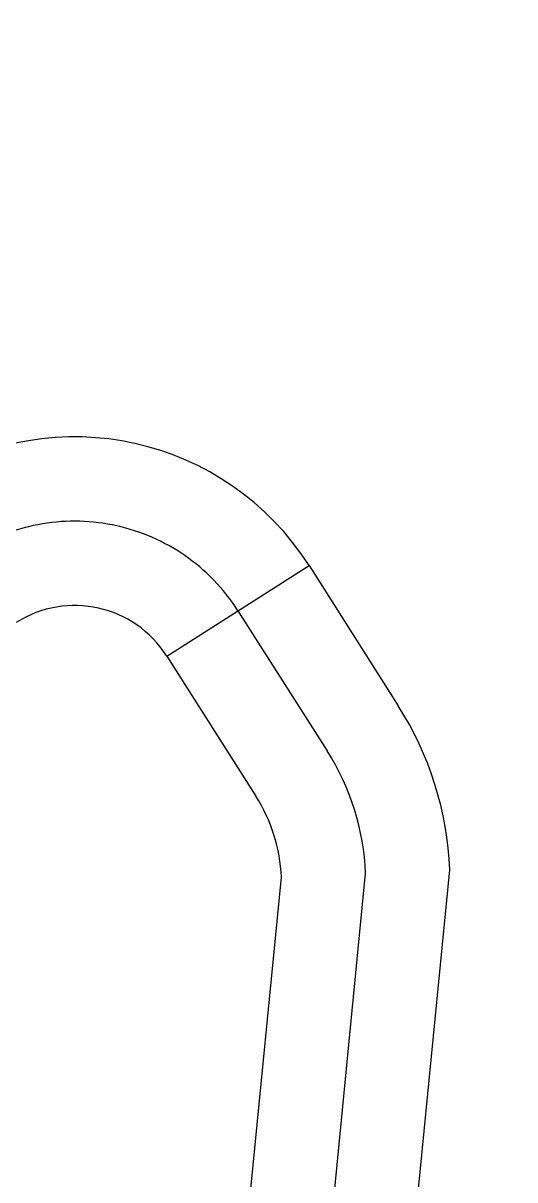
# Model space of a CAD drawing. Header units: millimetres. Extents: x 1145859089 to 1147511753, y -1047484727 to -1047247487.
# Drawn here: x 1146328127.3 to 1146328226.4, y -1047438348 to -1047438114.7 of the extents above; entities that cross this region are included whole.
import ezdxf
from ezdxf.xclip import XClip

# ---------------------------------------------------------------- set-up
doc = ezdxf.new("R2010")
doc.units = ezdxf.units.MM
doc.header["$LTSCALE"] = 100
doc.header["$MEASUREMENT"] = 0
doc.header["$XCLIPFRAME"] = 2
doc.linetypes.add('CENTERX2', pattern=[4, 2.5, -0.5, 0.5, -0.5])
doc.linetypes.add('단지배치도$0$CENTER', pattern=[31, 30, -0.5, 0, -0.5])
doc.layers.get('0').update_dxf_attribs({"linetype": 'CONTINUOUS'})
for name, color, linetype in [('L-지중매입', 3, 'CENTERX2'), ('XREF', 135, 'CONTINUOUS'), ('단지배치도$0$W240910', 135, 'CONTINUOUS')]:
    doc.layers.add(name, color=color, linetype=linetype)

# ---------------------------------------------------------------- blocks, each defined once
blk = doc.blocks.new('단지배치도$0$zw$9902')
at = {"layer": '단지배치도$0$W240910', "linetype": 'ByBlock', "ltscale": 20}
for p, q in [((59482.66, -66873.06), (59511.35, -66854.81)), ((59511.35, -66854.81), (59529.32, -66883.07)), ((59482.66, -66873.06), (59500.64, -66901.32)), ((59494.12, -67036.45), (59505.76, -66917.61)), ((59528.08, -67034.99), (59539.73, -66916.15))]:
    blk.add_line(p, q, dxfattribs=at)
at = {"layer": '단지배치도$0$W240910', "linetype": '단지배치도$0$CENTER', "ltscale": 20}
for p, q in [((59497, -66863.93), (59514.98, -66892.19)), ((59511.1, -67035.72), (59522.75, -66916.88))]:
    blk.add_line(p, q, dxfattribs=at)
at = {"layer": '단지배치도$0$W240910'}
for radius in [11431.38, 11931.38]:
    blk.add_arc((57394.29, -57699.4), radius, 251.62775, 321.418131, dxfattribs=at)
at = {"layer": '단지배치도$0$W240910', "linetype": 'ByBlock', "ltscale": 20}
for centre, radius, start, end in [((59464.1, -66884.87), 56, 32.4639, 122.4639), ((59464.1, -66884.87), 22, 32.4639, 122.4639), ((59472.79, -66919.03), 67, 2.4639, 32.4639), ((59472.79, -66919.03), 33, 2.4639, 32.4639)]:
    blk.add_arc(centre, radius, start, end, dxfattribs=at)
at = {"layer": '단지배치도$0$W240910', "linetype": '단지배치도$0$CENTER', "ltscale": 20}
for centre, radius, start, end in [((59464.1, -66884.87), 39, 32.4639, 122.4639), ((59472.79, -66919.03), 50, 2.4639, 32.4639)]:
    blk.add_arc(centre, radius, start, end, dxfattribs=at)
blk = doc.blocks.new('단지배치도')
blk.add_blockref('단지배치도$0$zw$9902', (141034.19, 142437.16))

msp = doc.modelspace()

# ---------------------------------------------------------------- linework, layer by layer
at = {"layer": 'L-지중매입', "ltscale": 2}
msp.add_arc((1146292364.149594, -1047402174.186541, 0), 45716.750817, 303.4822833292, 333.0437788935, dxfattribs=at)

# ---------------------------------------------------------------- block references
at = {"layer": 'XREF'}
ref = msp.add_blockref('단지배치도', (1146127639.433663, -1047513806.462535), dxfattribs=at)
XClip(ref).set_block_clipping_path([(72982.4064819524, 34919.7593965298), (360382.4067475507, 255319.7593436697)])

doc.saveas('drawing.dxf')
